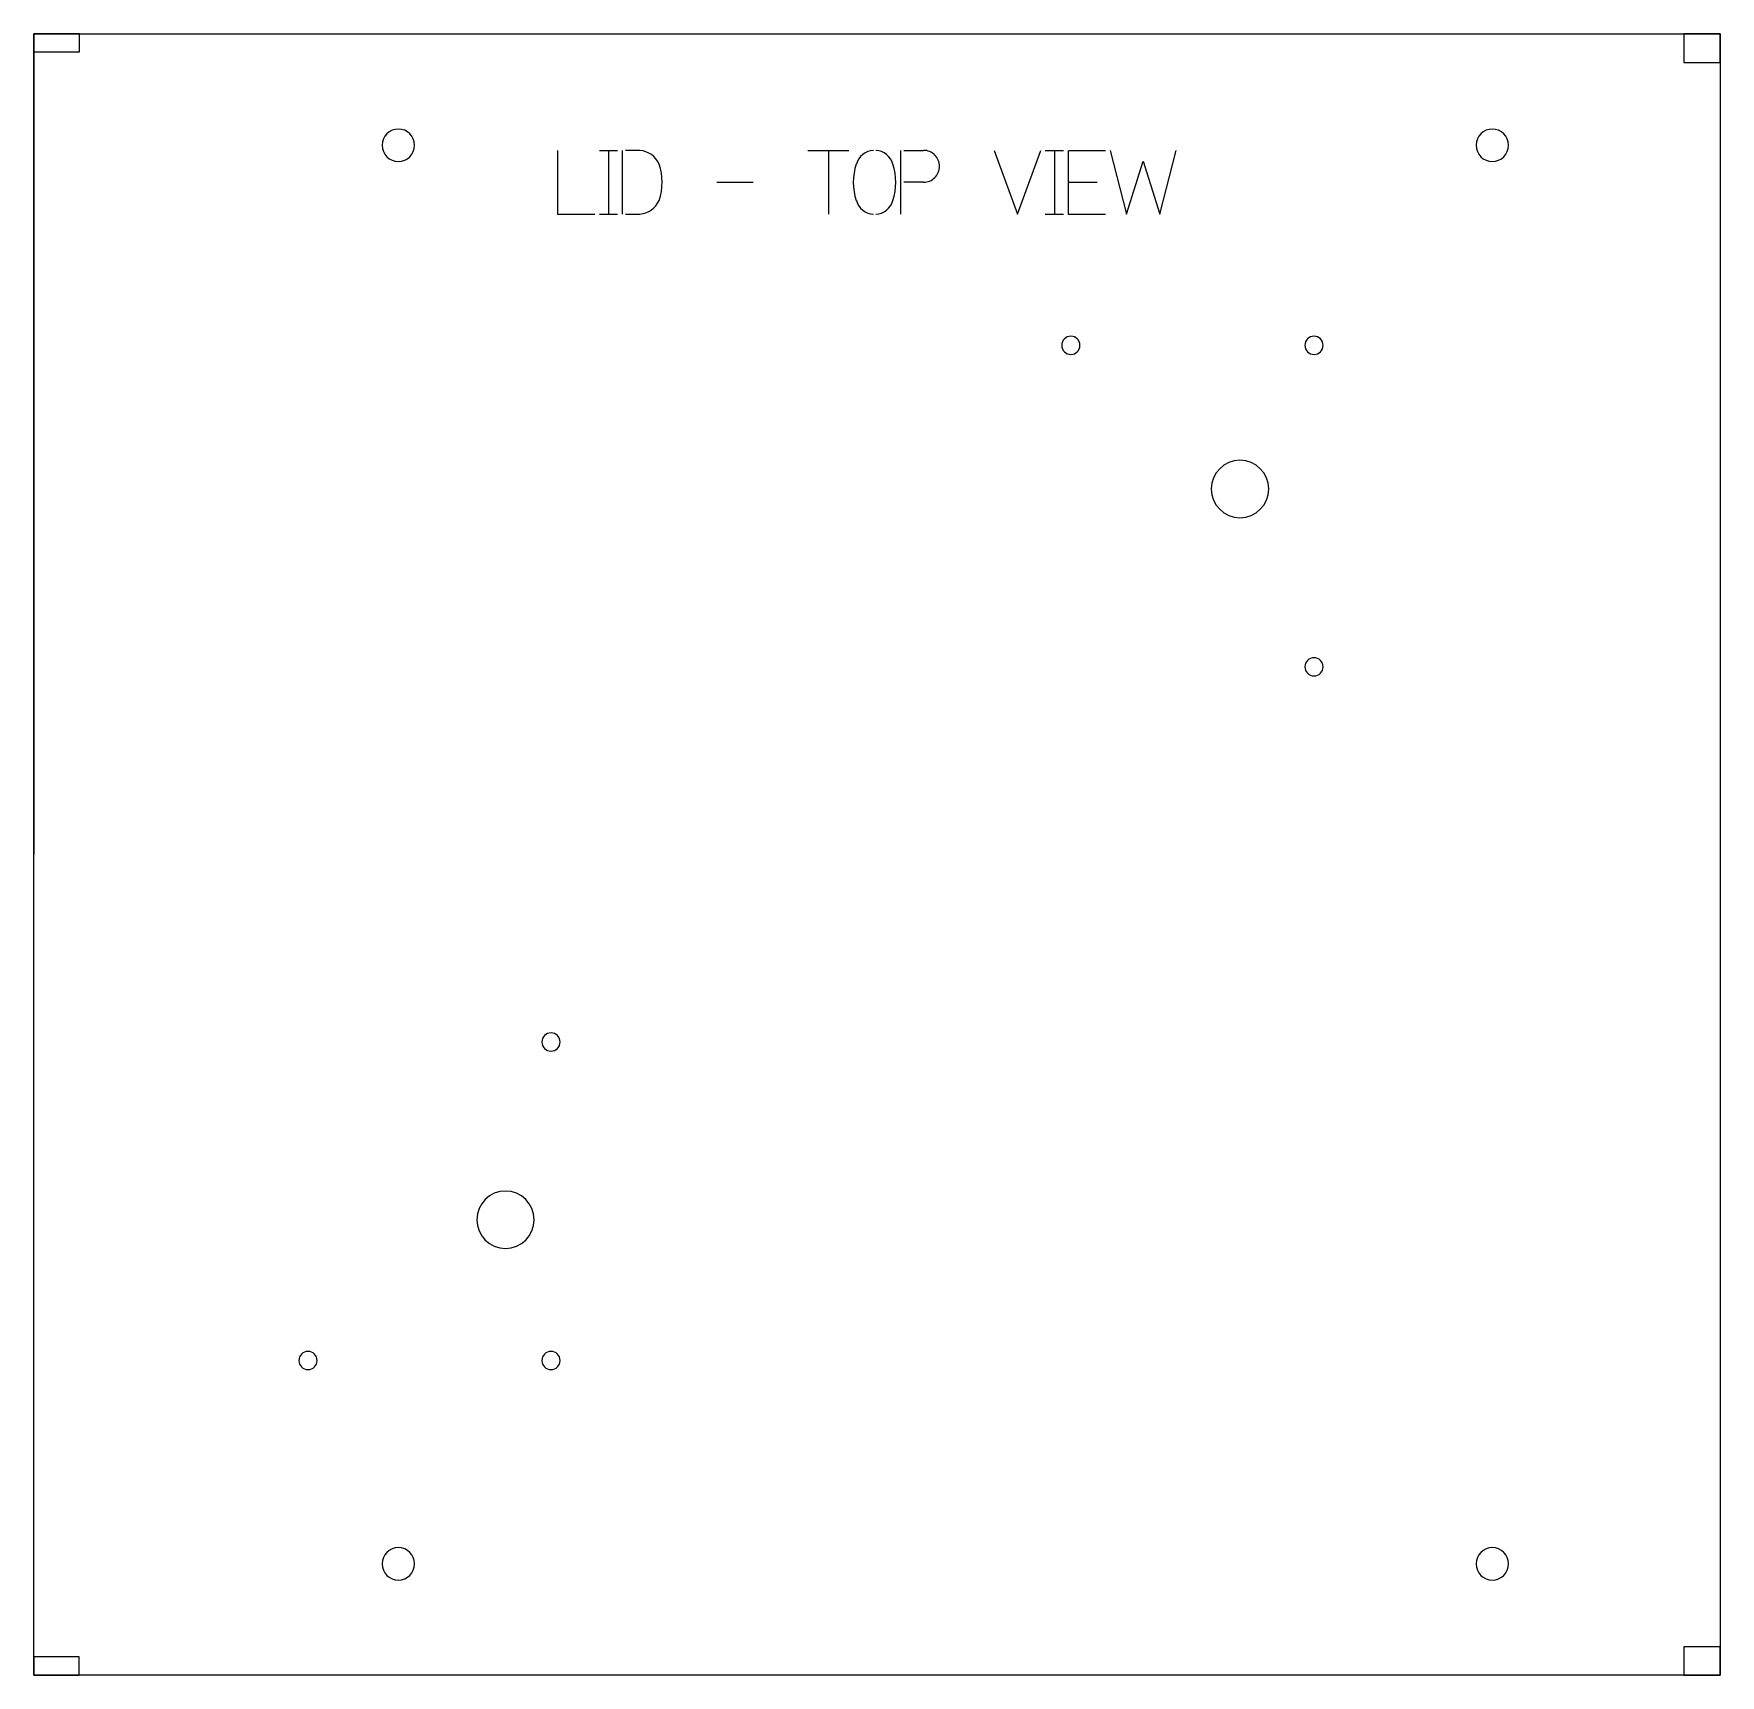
# Model space of a CAD drawing. Extents: x 0 to 18.5, y 0 to 18.
import ezdxf

# ---------------------------------------------------------------- set-up
doc = ezdxf.new("R2010")
doc.units = 0
doc.layers.add('1', color=7, linetype='CONTINUOUS')
doc.layers.add('6', color=7, linetype='CONTINUOUS')

msp = doc.modelspace()

# ---------------------------------------------------------------- linework, layer by layer
at = {"layer": '1', "color": 1, "linetype": 'CONTINUOUS'}
for p, q in [((-0.008, -0.001), (-0.008, 17.999)), ((-0.008, 17.999), (18.492, 17.999)), ((-0.008, 17.999), (-0.008, 8.999)), ((0.493, 18.001), (-0.007, 18.001)), ((-0.007, 18.001), (-0.007, 17.801)), ((0.493, 17.801), (0.493, 18.001)), ((18.492, 17.998), (18.092, 17.999)), ((18.092, 17.999), (18.092, 17.686)), ((18.492, 17.999), (18.492, -0.001)), ((18.492, 17.686), (18.492, 17.998)), ((-0.007, 17.801), (0.493, 17.801)), ((18.092, 17.686), (18.492, 17.686)), ((0.492, 0.199), (-0.008, 0.199)), ((-0.008, 0.199), (-0.008, -0.001)), ((0.492, -0.001), (0.492, 0.199)), ((18.492, 0.311), (18.092, 0.311)), ((18.092, 0.311), (18.092, -0.002)), ((18.492, -0.001), (18.492, 0.311)), ((18.492, -0.001), (-0.008, -0.001)), ((-0.008, -0.001), (0.492, -0.001)), ((18.092, -0.002), (18.492, -0.001))]:
    msp.add_line(p, q, dxfattribs=at)
for centre, radius, start, end in [((3.992, 16.778), 0.178, 90, 270), ((3.992, 16.778), 0.178, 270, 90), ((15.992, 16.778), 0.178, 90, 270), ((15.992, 16.778), 0.178, 270, 90), ((11.369, 14.583), 0.1, 90, 270), ((11.369, 14.583), 0.1, 270, 90), ((14.036, 14.583), 0.1, 90, 270), ((14.036, 14.583), 0.1, 270, 90), ((14.036, 11.058), 0.1, 90, 270), ((14.036, 11.058), 0.1, 270, 90), ((5.667, 6.944), 0.1, 90, 270), ((5.667, 6.944), 0.1, 270, 90), ((3.001, 3.45), 0.1, 90, 270), ((3.001, 3.45), 0.1, 270, 90), ((5.667, 3.45), 0.1, 90, 270), ((5.667, 3.45), 0.1, 270, 90), ((3.992, 1.22), 0.178, 90, 270), ((3.992, 1.22), 0.178, 270, 90), ((15.992, 1.22), 0.178, 90, 270), ((15.992, 1.22), 0.178, 270, 90)]:
    msp.add_arc(centre, radius, start, end, dxfattribs=at)
at = {"layer": '6', "color": 6, "linetype": 'CONTINUOUS'}
for p, q in [((5.736, 16.722), (5.736, 16.022)), ((6.197, 16.722), (6.297, 16.722)), ((6.297, 16.722), (6.397, 16.722)), ((6.297, 16.722), (6.297, 16.022)), ((6.447, 16.722), (6.447, 16.022)), ((6.642, 16.722), (6.484, 16.722)), ((8.485, 16.722), (8.709, 16.722)), ((8.709, 16.722), (8.709, 16.022)), ((8.709, 16.722), (8.933, 16.722)), ((9.499, 16.722), (9.499, 16.022)), ((9.536, 16.722), (9.753, 16.722)), ((10.528, 16.722), (10.783, 16.022)), ((10.783, 16.022), (11.038, 16.722)), ((11.088, 16.722), (11.188, 16.722)), ((11.188, 16.722), (11.288, 16.722)), ((11.188, 16.722), (11.188, 16.022)), ((11.338, 16.722), (11.338, 16.022)), ((11.35, 16.722), (11.35, 16.722)), ((11.35, 16.722), (11.749, 16.722)), ((11.799, 16.722), (11.98, 16.022)), ((12.343, 16.022), (12.524, 16.722)), ((11.98, 16.022), (12.161, 16.605)), ((12.161, 16.605), (12.343, 16.022)), ((7.485, 16.372), (7.885, 16.372)), ((9.753, 16.372), (9.536, 16.372)), ((11.338, 16.372), (11.659, 16.372)), ((5.736, 16.022), (6.147, 16.022)), ((6.197, 16.022), (6.297, 16.022)), ((6.297, 16.022), (6.397, 16.022)), ((6.484, 16.022), (6.642, 16.022)), ((11.088, 16.022), (11.188, 16.022)), ((11.188, 16.022), (11.288, 16.022)), ((11.338, 16.022), (11.749, 16.022))]:
    msp.add_line(p, q, dxfattribs=at)
for centre, radius, start, end in [((6.618, 16.466), 0.257, 24.3869, 84.6175), ((9.216, 16.514), 0.208, 93.4425, 164.098), ((9.216, 16.514), 0.208, 15.9021, 86.5576), ((9.753, 16.547), 0.175, 359.9956, 90), ((6.261, 16.372), 0.624, 341.2941, 18.7059), ((9.606, 16.371), 0.624, 161.2941, 198.7059), ((8.825, 16.371), 0.624, 341.2941, 18.7059), ((9.753, 16.547), 0.175, 269.9912, 359.9956), ((6.618, 16.278), 0.257, 275.3825, 335.6132), ((9.216, 16.228), 0.208, 195.9021, 266.5576), ((9.216, 16.228), 0.208, 273.4425, 344.098), ((13.224, 13.008), 0.315, 90, 270), ((13.224, 13.008), 0.315, 270, 90), ((5.167, 4.994), 0.315, 90, 270), ((5.167, 4.994), 0.315, 270, 90)]:
    msp.add_arc(centre, radius, start, end, dxfattribs=at)

doc.saveas('drawing.dxf')
